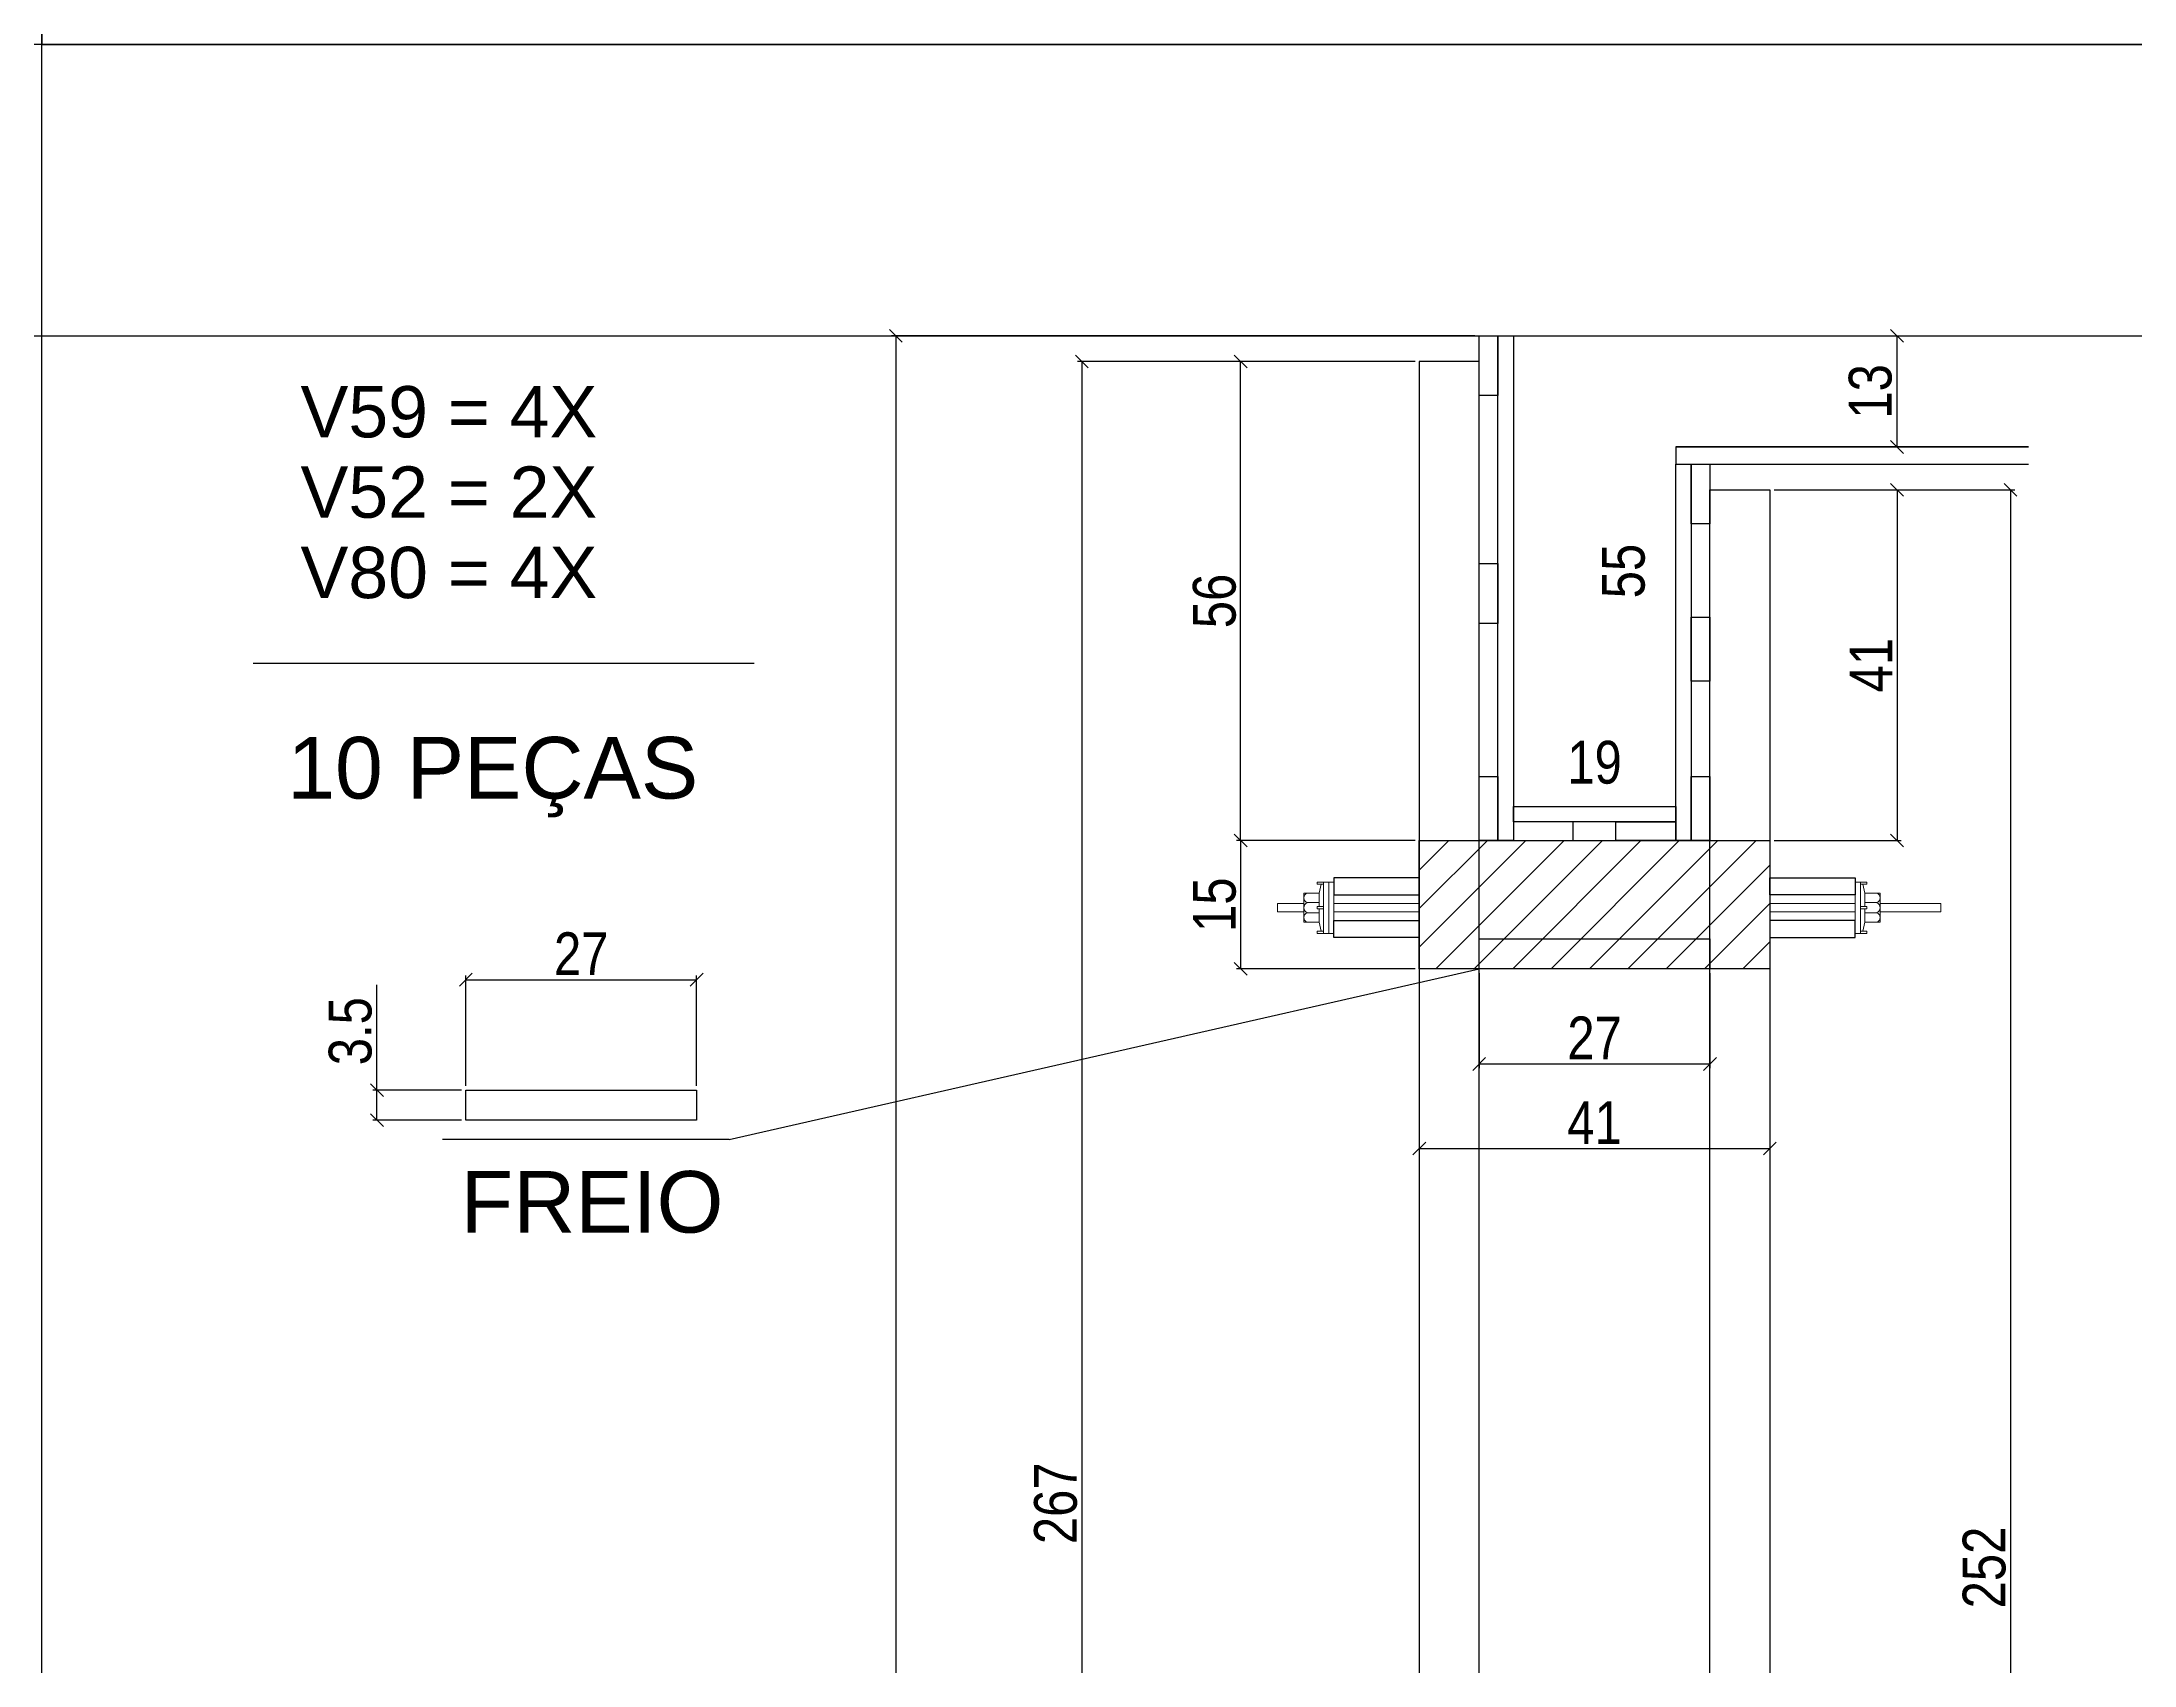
# Model space of a CAD drawing. Header units: millimetres. Extents: x 4248 to 7961, y 1155 to 5765.
# Drawn here: x 6745.1 to 7234.6, y 3081.7 to 3461.3 of the extents above; entities that cross this region are included whole.
import ezdxf

# ---------------------------------------------------------------- set-up
doc = ezdxf.new("R2010")
doc.units = ezdxf.units.MM
for name, color, linetype in [('1', 1, 'Continuous'), ('COTA', 241, 'Continuous'), ('GARFOS OK', 3, 'Continuous'), ('Hachura', 253, 'Continuous'), ('Painéis', 200, 'Continuous'), ('Resinado', 41, 'Continuous'), ('SARR_3.5x7', 81, 'Continuous'), ('SARR_7x7', 40, 'Continuous'), ('TIRAS REESCORAMENTO', 252, 'Continuous'), ('VIGAS', 3, 'Continuous')]:
    doc.layers.add(name, color=color, linetype=linetype)
doc.layers.add('BARRA_ANCORAGEM', color=1, linetype='Continuous', lineweight=15)
doc.styles.add('COTA TECNICA 2X', font='techl___.ttf', dxfattribs={"height": 10})
doc.styles.add('R80-50', font='arial.ttf', dxfattribs={"height": 10})
doc.dimstyles.new('SECAO', dxfattribs={"dimscale": 0.333333, "dimtxt": 5, "dimasz": 9, "dimexe": 3, "dimexo": 3, "dimgap": 3, "dimtad": 1, "dimdec": 1, "dimlfac": 0.5, "dimzin": 12, "dimdsep": 46, "dimtxsty": 'COTA TECNICA 2X', "dimblk1": 'OBLIQUE', "dimblk2": 'OBLIQUE', "dimsah": 1, "dimcen": 0.9, "dimclrd": 4, "dimclre": 4, "dimclrt": 240, "dimadec": 1, "dimazin": 3, "dimtfac": 1, "dimtdec": 1, "dimtmove": 0, "dimatfit": 3, "dimfxl": 1, "dimtolj": 1, "dimtzin": 12, "dimarcsym": 0})

# ---------------------------------------------------------------- blocks, each defined once
blk = doc.blocks.new('_Oblique')
at = {"layer": '1', "color": 0, "lineweight": -2}
blk.add_line((-0.5, -0.5), (0.5, 0.5), dxfattribs=at)
blk = doc.blocks.new('*D260')
at = {"layer": 'COTA', "color": 4, "lineweight": -2, "transparency": 16777216}
for p, q in [((7066.32, 3386.57), (6987.36, 3386.57)), ((6988.36, 3386.57), (6988.36, 2852.48)), ((7066.32, 2852.48), (6987.36, 2852.48))]:
    blk.add_line(p, q, dxfattribs=at)
at = {"layer": 'Defpoints', "color": 0, "transparency": 16777216}
for p in [(7067.32, 3386.57), (6988.36, 2852.48), (7067.32, 2852.48)]:
    blk.add_point(p, dxfattribs=at)
at = {"layer": 'COTA', "color": 4, "lineweight": -2, "transparency": 16777216, "xscale": 3, "yscale": 3, "zscale": 3}
for p, rotation in [((6988.36, 3386.57), 90), ((6988.36, 2852.48), 270)]:
    blk.add_blockref('_Oblique', p, dxfattribs=dict(at, rotation=rotation))
at = {"layer": 'COTA', "color": 240, "transparency": 16777216, "insert": (6982.26, 3119.53), "char_height": 10, "attachment_point": 5, "rotation": 90, "style": 'COTA TECNICA 2X'}
blk.add_mtext('\\A1;267', dxfattribs=at)
blk = doc.blocks.new('*D266')
at = {"layer": 'COTA', "color": 4, "lineweight": -2, "transparency": 16777216}
for p, q in [((7066.32, 3386.57), (7024.52, 3386.57)), ((7025.52, 3274.52), (7025.52, 3386.57)), ((7066.32, 3274.52), (7024.52, 3274.52))]:
    blk.add_line(p, q, dxfattribs=at)
at = {"layer": 'Defpoints', "color": 0, "transparency": 16777216}
for p in [(7025.52, 3386.57), (7067.32, 3386.57), (7067.32, 3274.52)]:
    blk.add_point(p, dxfattribs=at)
at = {"layer": 'COTA', "color": 4, "lineweight": -2, "transparency": 16777216, "xscale": 3, "yscale": 3, "zscale": 3}
for p, rotation in [((7025.52, 3386.57), 90), ((7025.52, 3274.52), 270)]:
    blk.add_blockref('_Oblique', p, dxfattribs=dict(at, rotation=rotation))
at = {"layer": 'COTA', "color": 240, "transparency": 16777216, "insert": (7019.41, 3330.55), "char_height": 10, "attachment_point": 5, "rotation": 90, "style": 'COTA TECNICA 2X'}
blk.add_mtext('\\A1;56', dxfattribs=at)
blk = doc.blocks.new('*D170')
at = {"layer": 'COTA', "color": 4, "lineweight": -2, "transparency": 16777216}
for p, q in [((7150.32, 3356.55), (7180.08, 3356.55)), ((7179.08, 3356.55), (7179.08, 3274.52)), ((7150.32, 3274.52), (7180.08, 3274.52))]:
    blk.add_line(p, q, dxfattribs=at)
at = {"layer": 'Defpoints', "color": 0, "transparency": 16777216}
for p in [(7149.32, 3356.55), (7149.32, 3274.52), (7179.08, 3274.52)]:
    blk.add_point(p, dxfattribs=at)
at = {"layer": 'COTA', "color": 4, "lineweight": -2, "transparency": 16777216, "xscale": 3, "yscale": 3, "zscale": 3}
for p, rotation in [((7179.08, 3356.55), 90), ((7179.08, 3274.52), 270)]:
    blk.add_blockref('_Oblique', p, dxfattribs=dict(at, rotation=rotation))
at = {"layer": 'COTA', "color": 240, "transparency": 16777216, "insert": (7173, 3315.54), "char_height": 10, "attachment_point": 5, "rotation": 90, "style": 'COTA TECNICA 2X'}
blk.add_mtext('\\A1;41', dxfattribs=at)
blk = doc.blocks.new('*D171')
at = {"layer": 'COTA', "color": 4, "lineweight": -2, "transparency": 16777216}
for p, q in [((7080.32, 3392.57), (6943.86, 3392.57)), ((6944.86, 3392.57), (6944.86, 2746.48)), ((7066.32, 2746.48), (6943.86, 2746.48))]:
    blk.add_line(p, q, dxfattribs=at)
at = {"layer": 'Defpoints', "color": 0, "transparency": 16777216}
for p in [(7081.32, 3392.57), (6944.86, 2746.48), (7067.32, 2746.48)]:
    blk.add_point(p, dxfattribs=at)
at = {"layer": 'COTA', "color": 4, "lineweight": -2, "transparency": 16777216, "xscale": 3, "yscale": 3, "zscale": 3}
for p, rotation in [((6944.86, 3392.57), 90), ((6944.86, 2746.48), 270)]:
    blk.add_blockref('_Oblique', p, dxfattribs=dict(at, rotation=rotation))
at = {"layer": 'COTA', "color": 240, "transparency": 16777216, "insert": (6938.64, 3069.53), "char_height": 10, "attachment_point": 5, "rotation": 90, "style": 'COTA TECNICA 2X'}
blk.add_mtext('\\A1;323', dxfattribs=at)
blk = doc.blocks.new('*D173')
at = {"layer": 'Defpoints', "color": 0, "transparency": 16777216}
for p in [(7114.36, 3392.57), (7121.21, 3392.57), (7114.36, 3282.52)]:
    blk.add_point(p, dxfattribs=at)
at = {"layer": 'COTA', "color": 240, "transparency": 16777216, "insert": (7115.1, 3337.55), "char_height": 10, "attachment_point": 5, "rotation": 90, "style": 'COTA TECNICA 2X'}
blk.add_mtext('\\A1;55', dxfattribs=at)
blk = doc.blocks.new('*D174')
at = {"layer": 'Defpoints', "color": 0, "transparency": 16777216}
for p in [(7089.32, 3286.68), (7127.32, 3286.68), (7127.32, 3286.68)]:
    blk.add_point(p, dxfattribs=at)
at = {"layer": 'COTA', "color": 240, "transparency": 16777216, "insert": (7108.32, 3292.77), "char_height": 10, "attachment_point": 5, "style": 'COTA TECNICA 2X'}
blk.add_mtext('\\A1;19', dxfattribs=at)
blk = doc.blocks.new('*D176')
at = {"layer": 'COTA', "color": 4, "lineweight": -2, "transparency": 16777216}
for p, q in [((7176.92, 3392.57), (7180.08, 3392.57)), ((7179.08, 3366.57), (7179.08, 3392.57)), ((7176.92, 3366.57), (7180.08, 3366.57))]:
    blk.add_line(p, q, dxfattribs=at)
at = {"layer": 'Defpoints', "color": 0, "transparency": 16777216}
for p in [(7175.92, 3392.57), (7179.08, 3392.57), (7175.92, 3366.57)]:
    blk.add_point(p, dxfattribs=at)
at = {"layer": 'COTA', "color": 4, "lineweight": -2, "transparency": 16777216, "xscale": 3, "yscale": 3, "zscale": 3}
for p, rotation in [((7179.08, 3392.57), 90), ((7179.08, 3366.57), 270)]:
    blk.add_blockref('_Oblique', p, dxfattribs=dict(at, rotation=rotation))
at = {"layer": 'COTA', "color": 240, "transparency": 16777216, "insert": (7172.86, 3379.57), "char_height": 10, "attachment_point": 5, "rotation": 90, "style": 'COTA TECNICA 2X'}
blk.add_mtext('\\A1;13', dxfattribs=at)
blk = doc.blocks.new('*D177')
at = {"layer": 'COTA', "color": 4, "lineweight": -2, "transparency": 16777216}
for p, q in [((7151.32, 3356.55), (7206.62, 3356.55)), ((7205.62, 3356.55), (7205.62, 2852.48)), ((7151.32, 2852.48), (7206.62, 2852.48))]:
    blk.add_line(p, q, dxfattribs=at)
at = {"layer": 'Defpoints', "color": 0, "transparency": 16777216}
for p in [(7150.32, 3356.55), (7150.32, 2852.48), (7205.62, 2852.48)]:
    blk.add_point(p, dxfattribs=at)
at = {"layer": 'COTA', "color": 4, "lineweight": -2, "transparency": 16777216, "xscale": 3, "yscale": 3, "zscale": 3}
for p, rotation in [((7205.62, 3356.55), 90), ((7205.62, 2852.48), 270)]:
    blk.add_blockref('_Oblique', p, dxfattribs=dict(at, rotation=rotation))
at = {"layer": 'COTA', "color": 240, "transparency": 16777216, "insert": (7199.51, 3104.51), "char_height": 10, "attachment_point": 5, "rotation": 90, "style": 'COTA TECNICA 2X'}
blk.add_mtext('\\A1;252', dxfattribs=at)
blk = doc.blocks.new('A$C51C4441F')
at = {"layer": 'BARRA_ANCORAGEM'}
for p, q in [((-2.25, 3.4), (-1.79, 5.5)), ((-2.25, 3.4), (-5.81, 3.39)), ((-5.81, 3.39), (-5.81, -3.39)), ((-2.25, 1.2), (-5.02, 1.2)), ((-2.25, 3.4), (-2.25, 3.4)), ((-2.25, 3.4), (-2.25, 0.25)), ((-2.25, -3.4), (-5.81, -3.39)), ((-2.25, -1.2), (-5.02, -1.2)), ((-2.25, -0.25), (-2.25, -3.4)), ((-2.25, -3.4), (-1.79, -5.5))]:
    blk.add_line(p, q, dxfattribs=at)
for points in [[(-2.7, 6), (-1.2, 6), (-1.2, 5.5), (-2.7, 5.5)], [(-1.2, -6), (0, -6), (0, 6), (-1.2, 6)], [(-2.7, 0.25), (-1.2, 0.25), (-1.2, -0.25), (-2.7, -0.25)], [(-2.7, -6), (-1.2, -6), (-1.2, -5.5), (-2.7, -5.5)]]:
    blk.add_lwpolyline(points, close=True, dxfattribs=at)
for centre, radius, start, end in [((-4.66, 2.3), 1.15, 107.7845, 252.2718), ((-4.52, 0), 1.3, 112.648, 247.4083), ((-4.66, -2.3), 1.15, 107.7845, 252.2718)]:
    blk.add_arc(centre, radius, start, end, dxfattribs=at)
blk = doc.blocks.new('*D179')
at = {"layer": 'COTA', "color": 4, "lineweight": -2, "transparency": 16777216}
for p, q in [((6823.46, 3216.14), (6823.46, 3240.74)), ((6843.24, 3216.14), (6822.46, 3216.14)), ((6823.46, 3209.14), (6823.46, 3216.14)), ((6843.24, 3209.14), (6822.46, 3209.14))]:
    blk.add_line(p, q, dxfattribs=at)
at = {"layer": 'Defpoints', "color": 0, "transparency": 16777216}
for p in [(6823.46, 3216.14), (6844.24, 3216.14), (6844.24, 3209.14)]:
    blk.add_point(p, dxfattribs=at)
at = {"layer": 'COTA', "color": 4, "lineweight": -2, "transparency": 16777216, "xscale": 3, "yscale": 3, "zscale": 3}
for p, rotation in [((6823.46, 3216.14), 90), ((6823.46, 3209.14), 270)]:
    blk.add_blockref('_Oblique', p, dxfattribs=dict(at, rotation=rotation))
at = {"layer": 'COTA', "color": 240, "transparency": 16777216, "insert": (6817.24, 3229.94), "char_height": 10, "attachment_point": 5, "rotation": 90, "style": 'COTA TECNICA 2X'}
blk.add_mtext('\\A1;3.5', dxfattribs=at)
blk = doc.blocks.new('*D439')
at = {"layer": 'COTA', "color": 4, "lineweight": -2, "transparency": 16777216}
for p, q in [((6844.24, 3217.14), (6844.24, 3242.97)), ((6844.24, 3241.97), (6898.24, 3241.97)), ((6898.24, 3217.14), (6898.24, 3242.97))]:
    blk.add_line(p, q, dxfattribs=at)
at = {"layer": 'Defpoints', "color": 0, "transparency": 16777216}
for p in [(6898.24, 3241.97), (6844.24, 3216.14), (6898.24, 3216.14)]:
    blk.add_point(p, dxfattribs=at)
at = {"layer": 'COTA', "color": 4, "lineweight": -2, "transparency": 16777216, "xscale": 3, "yscale": 3, "zscale": 3, "rotation": 180}
blk.add_blockref('_Oblique', (6844.24, 3241.97), dxfattribs=at)
at = {"layer": 'COTA', "color": 4, "lineweight": -2, "transparency": 16777216, "xscale": 3, "yscale": 3, "zscale": 3}
blk.add_blockref('_Oblique', (6898.24, 3241.97), dxfattribs=at)
at = {"layer": 'COTA', "color": 240, "transparency": 16777216, "insert": (6871.24, 3248.05), "char_height": 10, "attachment_point": 5, "style": 'COTA TECNICA 2X'}
blk.add_mtext('\\A1;27', dxfattribs=at)
blk = doc.blocks.new('*D440')
at = {"layer": 'COTA', "color": 4, "lineweight": -2, "transparency": 16777216}
for p, q in [((7066.32, 3274.52), (7024.52, 3274.52)), ((7025.52, 3274.52), (7025.52, 3244.52)), ((7066.32, 3244.52), (7024.52, 3244.52))]:
    blk.add_line(p, q, dxfattribs=at)
at = {"layer": 'Defpoints', "color": 0, "transparency": 16777216}
for p in [(7067.32, 3274.52), (7025.52, 3244.52), (7067.32, 3244.52)]:
    blk.add_point(p, dxfattribs=at)
at = {"layer": 'COTA', "color": 4, "lineweight": -2, "transparency": 16777216, "xscale": 3, "yscale": 3, "zscale": 3}
for p, rotation in [((7025.52, 3274.52), 90), ((7025.52, 3244.52), 270)]:
    blk.add_blockref('_Oblique', p, dxfattribs=dict(at, rotation=rotation))
at = {"layer": 'COTA', "color": 240, "transparency": 16777216, "insert": (7019.41, 3259.52), "char_height": 10, "attachment_point": 5, "rotation": 90, "style": 'COTA TECNICA 2X'}
blk.add_mtext('\\A1;15', dxfattribs=at)
blk = doc.blocks.new('*D441')
at = {"layer": 'COTA', "color": 4, "lineweight": -2, "transparency": 16777216}
for p, q in [((7081.32, 3243.52), (7081.32, 3221.28)), ((7135.32, 3243.52), (7135.32, 3221.28)), ((7081.32, 3222.28), (7135.32, 3222.28))]:
    blk.add_line(p, q, dxfattribs=at)
at = {"layer": 'Defpoints', "color": 0, "transparency": 16777216}
for p in [(7081.32, 3244.52), (7135.32, 3244.52), (7135.32, 3222.28)]:
    blk.add_point(p, dxfattribs=at)
at = {"layer": 'COTA', "color": 4, "lineweight": -2, "transparency": 16777216, "xscale": 3, "yscale": 3, "zscale": 3, "rotation": 180}
blk.add_blockref('_Oblique', (7081.32, 3222.28), dxfattribs=at)
at = {"layer": 'COTA', "color": 4, "lineweight": -2, "transparency": 16777216, "xscale": 3, "yscale": 3, "zscale": 3}
blk.add_blockref('_Oblique', (7135.32, 3222.28), dxfattribs=at)
at = {"layer": 'COTA', "color": 240, "transparency": 16777216, "insert": (7108.32, 3228.36), "char_height": 10, "attachment_point": 5, "style": 'COTA TECNICA 2X'}
blk.add_mtext('\\A1;27', dxfattribs=at)
blk = doc.blocks.new('*D442')
at = {"layer": 'COTA', "color": 4, "lineweight": -2, "transparency": 16777216}
for p, q in [((7067.32, 3243.52), (7067.32, 3201.49)), ((7149.32, 3243.52), (7149.32, 3201.49)), ((7067.32, 3202.49), (7149.32, 3202.49))]:
    blk.add_line(p, q, dxfattribs=at)
at = {"layer": 'Defpoints', "color": 0, "transparency": 16777216}
for p in [(7067.32, 3244.52), (7149.32, 3244.52), (7149.32, 3202.49)]:
    blk.add_point(p, dxfattribs=at)
at = {"layer": 'COTA', "color": 4, "lineweight": -2, "transparency": 16777216, "xscale": 3, "yscale": 3, "zscale": 3, "rotation": 180}
blk.add_blockref('_Oblique', (7067.32, 3202.49), dxfattribs=at)
at = {"layer": 'COTA', "color": 4, "lineweight": -2, "transparency": 16777216, "xscale": 3, "yscale": 3, "zscale": 3}
blk.add_blockref('_Oblique', (7149.32, 3202.49), dxfattribs=at)
at = {"layer": 'COTA', "color": 240, "transparency": 16777216, "insert": (7108.32, 3208.56), "char_height": 10, "attachment_point": 5, "style": 'COTA TECNICA 2X'}
blk.add_mtext('\\A1;41', dxfattribs=at)

msp = doc.modelspace()

# ---------------------------------------------------------------- hatches: boundary and pattern name
at = {"layer": 'COTA'}
h = msp.add_hatch(dxfattribs=at)
h.set_pattern_fill('ANSI31', color=256, scale=2, style=0)
h.set_pattern_definition([(45, (-17547.6275, -210022.545), (-4.49012806, 4.49012806), [])])
h.paths.add_polyline_path([(7149.32, 3244.52), (7149.32, 3274.52), (7067.32, 3274.52), (7067.32, 3244.52)])

# ---------------------------------------------------------------- linework, layer by layer
at = {"layer": 'BARRA_ANCORAGEM'}
for points in [[(7046.12, 3264.82), (7047.32, 3264.82), (7047.32, 3252.82), (7046.12, 3252.82)], [(7170.52, 3264.82), (7169.32, 3264.82), (7169.32, 3252.82), (7170.52, 3252.82)], [(7034.12, 3257.82), (7040.31, 3257.82), (7040.31, 3259.82), (7034.12, 3259.82)], [(7047.32, 3257.82), (7067.32, 3257.82), (7067.32, 3259.82), (7047.32, 3259.82)], [(7169.32, 3257.82), (7149.32, 3257.82), (7149.32, 3259.82), (7169.32, 3259.82)], [(7175.14, 3257.82), (7189.32, 3257.82), (7189.32, 3259.82), (7175.14, 3259.82)]]:
    msp.add_lwpolyline(points, close=True, dxfattribs=at)
at = {"layer": 'COTA', "color": 1}
msp.add_line((4247.57, 3392.57), (7744.04, 3392.57), dxfattribs=at)
at = {"layer": 'GARFOS OK', "color": 3}
for q in [(7081.32, 3244.52), (6838.82, 3204.6)]:
    msp.add_line((6905.84, 3204.6), q, dxfattribs=at)
at = {"layer": 'Hachura', "color": 7}
msp.add_line((6794.52, 3316.04), (6911.68, 3316.04), dxfattribs=at)
at = {"layer": 'Painéis'}
msp.add_lwpolyline([(7149.32, 3244.52), (7067.32, 3244.52), (7067.32, 3274.52), (7149.32, 3274.52)], close=True, dxfattribs=at)
at = {"layer": 'Resinado'}
msp.add_line((7127.32, 3366.57), (7209.8, 3366.57), dxfattribs=at)
at = {"layer": 'SARR_3.5x7', "linetype": 'Continuous'}
msp.add_lwpolyline([(6844.24, 3216.14), (6898.24, 3216.14), (6898.24, 3209.14), (6844.24, 3209.14)], close=True, dxfattribs=at)
at = {"layer": 'SARR_7x7', "linetype": 'Continuous'}
for points in [[(7067.32, 2852.48), (7081.32, 2852.48), (7081.32, 3386.57), (7067.32, 3386.57)], [(7149.32, 2852.48), (7135.32, 2852.48), (7135.32, 3356.55), (7149.32, 3356.55)], [(7081.32, 3251.52), (7135.32, 3251.52), (7135.32, 3244.52), (7081.32, 3244.52)]]:
    msp.add_lwpolyline(points, close=True, dxfattribs=at)
at = {"layer": 'TIRAS REESCORAMENTO', "linetype": 'ByBlock'}
for p, q in [((7089.32, 3392.57), (7210.29, 3392.57)), ((7127.32, 3362.57), (7209.8, 3362.57))]:
    msp.add_line(p, q, dxfattribs=at)
for points in [[(7081.32, 3392.57), (7085.72, 3392.57), (7085.72, 3378.57), (7081.32, 3378.57)], [(7130.92, 3362.57), (7135.32, 3362.57), (7135.32, 3348.57), (7130.92, 3348.57)], [(7081.32, 3339.28), (7085.72, 3339.28), (7085.72, 3325.28), (7081.32, 3325.28)], [(7130.92, 3326.78), (7135.32, 3326.78), (7135.32, 3311.78), (7130.92, 3311.78)], [(7081.32, 3289.52), (7085.72, 3289.52), (7085.72, 3274.52), (7081.32, 3274.52)], [(7130.92, 3289.52), (7135.32, 3289.52), (7135.32, 3274.52), (7130.92, 3274.52)], [(7127.32, 3278.92), (7089.32, 3278.92), (7089.32, 3282.52), (7127.32, 3282.52)], [(7103.32, 3274.52), (7103.32, 3278.92), (7089.32, 3278.92), (7089.32, 3274.52)], [(7113.29, 3274.52), (7113.29, 3278.92), (7127.32, 3278.92), (7127.32, 3274.52)], [(7047.32, 3261.82), (7067.32, 3261.82), (7067.32, 3265.82), (7047.32, 3265.82)], [(7169.32, 3261.82), (7149.32, 3261.82), (7149.32, 3265.82), (7169.32, 3265.82)], [(7047.32, 3255.82), (7067.32, 3255.82), (7067.32, 3251.82), (7047.32, 3251.82)], [(7169.32, 3255.82), (7149.32, 3255.82), (7149.32, 3251.82), (7169.32, 3251.82)]]:
    msp.add_lwpolyline(points, close=True, dxfattribs=at)
for points in [[(7089.32, 3274.52), (7085.72, 3274.52), (7085.72, 3392.57), (7089.32, 3392.57), (7089.32, 3274.52)], [(7209.8, 3366.57), (7127.32, 3366.57), (7127.32, 3362.57), (7209.8, 3362.57)], [(7130.92, 3274.52), (7127.32, 3274.52), (7127.32, 3362.57), (7130.92, 3362.57), (7130.92, 3274.52)]]:
    msp.add_lwpolyline(points, dxfattribs=at)
at = {"layer": 'VIGAS'}
for points in [[(6745.05, 3460.65), (6245.55, 3460.65), (6245.55, 4268.95), (6745.05, 4268.95)], [(7244.55, 3460.65), (6745.05, 3460.65), (6745.05, 4268.95), (7244.55, 4268.95)], [(7244.55, 2692.22), (6745.05, 2692.22), (6745.05, 3460.65), (7244.55, 3460.65)]]:
    msp.add_lwpolyline(points, close=True, dxfattribs=at)

# ---------------------------------------------------------------- block references
at = {"layer": 'BARRA_ANCORAGEM', "xscale": -1, "rotation": 180}
msp.add_blockref('A$C51C4441F', (7046.12, 3258.82), dxfattribs=at)
at = {"layer": 'BARRA_ANCORAGEM', "xscale": -1}
msp.add_blockref('A$C51C4441F', (7169.32, 3258.82), dxfattribs=at)

# ---------------------------------------------------------------- texts
at = {"layer": 'VIGAS', "color": 7, "style": 'R80-50'}
for s, p in [('V59 = 4X', (6805.57, 3368.8)), ('V52 = 2X', (6805.57, 3350.01)), ('V80 = 4X', (6805.57, 3331.21))]:
    msp.add_text(s, height=12, dxfattribs=at).set_placement(p)
at = {"layer": 'VIGAS', "color": 7, "char_height": 14.4, "attachment_point": 1, "style": 'R80-50'}
for s, insert in [('10 PEÇAS', (6802.46, 3298.75)), ('FREIO', (6843.05, 3197.23))]:
    msp.add_mtext_dynamic_manual_height_columns(s, width=162.221, gutter_width=50, heights=[0], dxfattribs=dict(at, insert=insert))

# ---------------------------------------------------------------- dimensions: what is measured, and where the dimension line sits
at = {"layer": 'COTA', "color": 3}
for base, p1, p2, picture, middle in [((6944.86, 2746.48), (7081.32, 3392.57), (7067.32, 2746.48), '*D171', (6938.64, 3069.53)), ((7179.08, 3392.57), (7175.92, 3366.57), (7175.92, 3392.57), '*D176', (7172.86, 3379.57)), ((6988.36, 2852.48), (7067.32, 3386.57), (7067.32, 2852.48), '*D260', (6982.26, 3119.53)), ((7025.52, 3386.57), (7067.32, 3274.52), (7067.32, 3386.57), '*D266', (7019.41, 3330.55)), ((7179.08, 3274.52), (7149.32, 3356.55), (7149.32, 3274.52), '*D170', (7173, 3315.54)), ((7205.62, 2852.48), (7150.32, 3356.55), (7150.32, 2852.48), '*D177', (7199.51, 3104.51)), ((7025.52, 3244.52), (7067.32, 3274.52), (7067.32, 3244.52), '*D440', (7019.41, 3259.52)), ((6823.46, 3216.14), (6844.24, 3209.14), (6844.24, 3216.14), '*D179', (6817.24, 3229.94))]:
    dim = msp.add_linear_dim(base=base, p1=p1, p2=p2, angle=90, dimstyle='SECAO', dxfattribs=at)
    dim.commit()
    dim.dimension.update_dxf_attribs({"geometry": picture, "text_midpoint": middle})
dim = msp.add_linear_dim(base=(7121.21, 3392.57), p1=(7114.36, 3282.52), p2=(7114.36, 3392.57), angle=90, dimstyle='SECAO', override={"dimse1": 1, "dimse2": 1, "dimsd1": 1, "dimsd2": 1}, dxfattribs=at)
dim.commit()
dim.dimension.update_dxf_attribs({"geometry": '*D173', "text_midpoint": (7121.21, 3337.55), "dimtype": 160})
dim = msp.add_linear_dim(base=(7127.32, 3286.68), p1=(7089.32, 3286.68), p2=(7127.32, 3286.68), dimstyle='SECAO', override={"dimse1": 1, "dimse2": 1, "dimsd1": 1, "dimsd2": 1}, dxfattribs=at)
dim.commit()
dim.dimension.update_dxf_attribs({"geometry": '*D174', "text_midpoint": (7108.32, 3292.77)})
for base, p1, p2, picture, middle in [((6898.24, 3241.97), (6844.24, 3216.14), (6898.24, 3216.14), '*D439', (6871.24, 3248.05)), ((7149.32, 3202.49), (7067.32, 3244.52), (7149.32, 3244.52), '*D442', (7108.32, 3208.56)), ((7135.32, 3222.28), (7081.32, 3244.52), (7135.32, 3244.52), '*D441', (7108.32, 3228.36))]:
    dim = msp.add_linear_dim(base=base, p1=p1, p2=p2, dimstyle='SECAO', dxfattribs=at)
    dim.commit()
    dim.dimension.update_dxf_attribs({"geometry": picture, "text_midpoint": middle})

doc.saveas('drawing.dxf')
